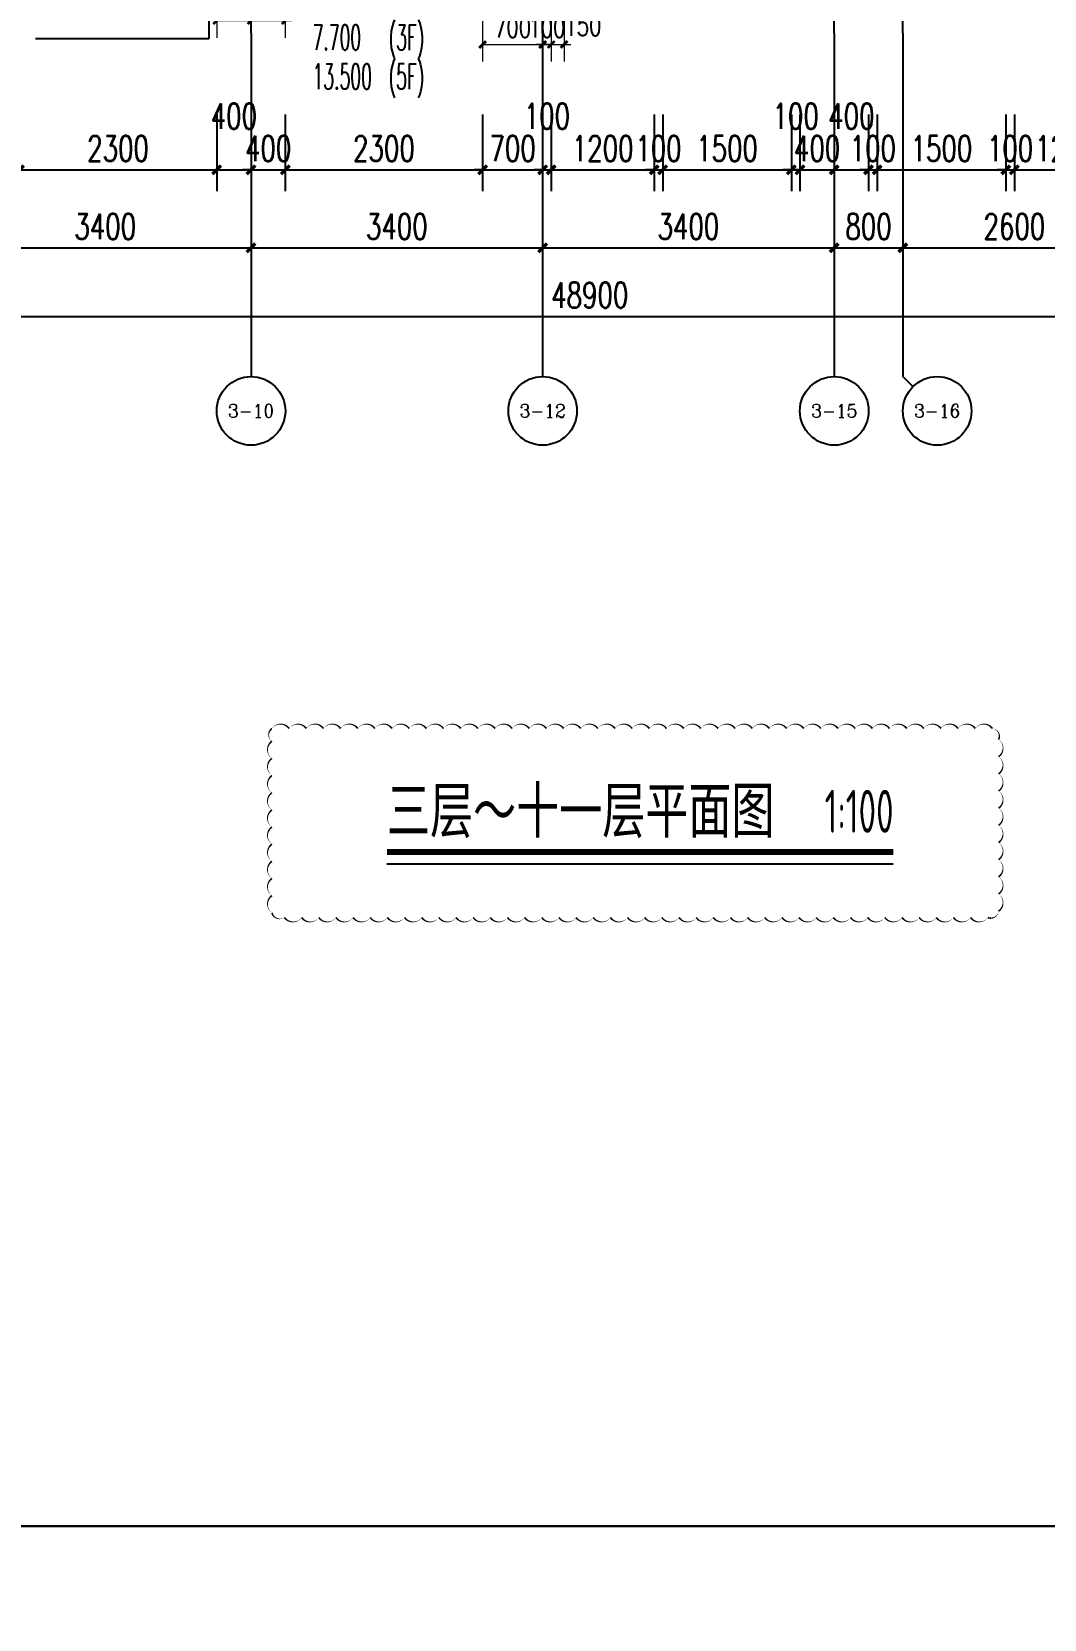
# Model space of a CAD drawing. Extents: x -129588 to 17450, y 1144 to 109436.
# Drawn here: x -26271 to -14465, y 54207 to 72708 of the extents above; entities that cross this region are included whole.
import ezdxf
from ezdxf.enums import TextEntityAlignment as Align

# ---------------------------------------------------------------- set-up
doc = ezdxf.new("R2010")
doc.units = 0
doc.header["$LTSCALE"] = 1000
doc.header["$MEASUREMENT"] = 0
for name, color, linetype in [('A-第三道尺寸线', 105, 'Continuous'), ('AXIS', 3, 'Continuous'), ('AXIS_TEXT', 7, 'Continuous'), ('DIM_LEAD', 3, 'Continuous'), ('DIM_SYMB', 3, 'Continuous'), ('DOTE', 16, 'Continuous'), ('PUB_TEXT', 7, 'Continuous')]:
    doc.layers.add(name, color=color, linetype=linetype)
doc.layers.add('A-第四道尺寸线(线脚尺寸)', color=105, linetype='Continuous', lineweight=5)
doc.layers.add('Q0408', color=131, linetype='Continuous', plot=False)
doc.styles.add('_TCH_AXIS', font='COMPLEX', dxfattribs={"bigfont": 'GBCBIG'})
doc.styles.add('_TCH_DIM', font='SIMPLEX.shx', dxfattribs={"width": 0.7, "bigfont": 'GBCBIG.shx'})
doc.styles.add('_TCH_DIM_T3', font='SIMPLEX.shx', dxfattribs={"width": 0.705882, "bigfont": 'GBCBIG.shx'})
doc.styles.add('COMPLEX', font='COMPLEX')
doc.styles.get("Standard").update_dxf_attribs({"font": 'gbenor.shx', "width": 0.7, "bigfont": 'gbcbig.shx'})
doc.styles.add('黑体', font='simhei.ttf', dxfattribs={"width": 0.7})
doc.dimstyles.new('_TCH_ARCH&&100', dxfattribs={"dimtxt": 297.5, "dimasz": 100, "dimexe": 250, "dimexo": 300, "dimgap": 100, "dimtad": 1, "dimdec": 0, "dimzin": 0, "dimdsep": 46, "dimtxsty": '_TCH_DIM_T3', "dimblk": 'ARCHTICK', "dimcen": 0.09, "dimclrt": 7, "dimazin": 2, "dimtfac": 1, "dimtdec": 0, "dimtix": 1, "dimtmove": 2, "dimatfit": 3, "dimfxl": 0, "dimtolj": 1, "dimtzin": 0, "dimarcsym": 0})
doc.dimstyles.new('_TCH_ARCH&&80', dxfattribs={"dimtxt": 238, "dimasz": 80, "dimexe": 200, "dimexo": 240, "dimgap": 80, "dimtad": 1, "dimdec": 0, "dimzin": 0, "dimdsep": 46, "dimtxsty": '_TCH_DIM_T3', "dimblk": 'ARCHTICK', "dimcen": 0.09, "dimclrt": 7, "dimazin": 2, "dimtfac": 1, "dimtdec": 0, "dimtix": 1, "dimtmove": 2, "dimatfit": 3, "dimfxl": 0, "dimtolj": 1, "dimtzin": 0, "dimarcsym": 0})

# ---------------------------------------------------------------- blocks, each defined once
blk = doc.blocks.new('zhouxianssceng0329')
at = {"layer": 'DOTE'}
for p, q in [((-23714, 132090), (-23714, 156469)), ((-20314, 132090), (-20314, 143398)), ((-16914, 132090), (-16914, 143398)), ((-16114, 132090), (-16114, 143398))]:
    blk.add_line(p, q, dxfattribs=at)
blk = doc.blocks.new('_ArchTick')
at = {"color": 0, "linetype": 'ByBlock', "const_width": 0.4}
blk.add_lwpolyline([(-0.5, -0.5), (0.5, 0.5)], dxfattribs=at)
blk = doc.blocks.new('*D1500')
at = {"layer": 'A-第四道尺寸线(线脚尺寸)', "color": 0, "lineweight": -2, "transparency": 16777216}
for p, q in [((-24114, 73158), (-24114, 72638)), ((-23714, 73158), (-23714, 72638)), ((-24114, 72838), (-24194, 72838)), ((-24114, 72838), (-23714, 72838)), ((-23714, 72838), (-23634, 72838))]:
    blk.add_line(p, q, dxfattribs=at)
at = {"layer": 'Defpoints', "color": 0, "transparency": 16777216}
for p in [(-24114, 73398), (-23714, 73398), (-23714, 72838)]:
    blk.add_point(p, dxfattribs=at)
at = {"layer": 'A-第四道尺寸线(线脚尺寸)', "color": 0, "lineweight": -2, "transparency": 16777216, "xscale": 80, "yscale": 80, "zscale": 80}
blk.add_blockref('_ArchTick', (-24114, 72838), dxfattribs=at)
at = {"layer": 'A-第四道尺寸线(线脚尺寸)', "color": 0, "lineweight": -2, "transparency": 16777216, "xscale": 80, "yscale": 80, "zscale": 80, "rotation": 180}
blk.add_blockref('_ArchTick', (-23714, 72838), dxfattribs=at)
at = {"layer": 'A-第四道尺寸线(线脚尺寸)', "color": 7, "transparency": 16777216, "insert": (-23914, 73037), "char_height": 238, "attachment_point": 5, "style": '_TCH_DIM_T3'}
blk.add_mtext('\\A1;400', dxfattribs=at)
blk = doc.blocks.new('*D1501')
at = {"layer": 'A-第四道尺寸线(线脚尺寸)', "color": 0, "lineweight": -2, "transparency": 16777216}
for p, q in [((-23714, 73158), (-23714, 72638)), ((-23314, 73158), (-23314, 72638)), ((-23714, 72838), (-23794, 72838)), ((-23714, 72838), (-23314, 72838)), ((-23314, 72838), (-23234, 72838))]:
    blk.add_line(p, q, dxfattribs=at)
at = {"layer": 'Defpoints', "color": 0, "transparency": 16777216}
for p in [(-23714, 73398), (-23314, 73398), (-23314, 72838)]:
    blk.add_point(p, dxfattribs=at)
at = {"layer": 'A-第四道尺寸线(线脚尺寸)', "color": 0, "lineweight": -2, "transparency": 16777216, "xscale": 80, "yscale": 80, "zscale": 80}
blk.add_blockref('_ArchTick', (-23714, 72838), dxfattribs=at)
at = {"layer": 'A-第四道尺寸线(线脚尺寸)', "color": 0, "lineweight": -2, "transparency": 16777216, "xscale": 80, "yscale": 80, "zscale": 80, "rotation": 180}
blk.add_blockref('_ArchTick', (-23314, 72838), dxfattribs=at)
at = {"layer": 'A-第四道尺寸线(线脚尺寸)', "color": 7, "transparency": 16777216, "insert": (-23514, 73037), "char_height": 238, "attachment_point": 5, "style": '_TCH_DIM_T3'}
blk.add_mtext('\\A1;400', dxfattribs=at)
blk = doc.blocks.new('*D1502')
at = {"layer": 'A-第四道尺寸线(线脚尺寸)', "color": 0, "lineweight": -2, "transparency": 16777216}
for p, q in [((-21014, 72922), (-21014, 72360)), ((-20314, 72922), (-20314, 72360)), ((-21014, 72560), (-20314, 72560))]:
    blk.add_line(p, q, dxfattribs=at)
at = {"layer": 'Defpoints', "color": 0, "transparency": 16777216}
for p in [(-21014, 73162), (-20314, 73162), (-20314, 72560)]:
    blk.add_point(p, dxfattribs=at)
at = {"layer": 'A-第四道尺寸线(线脚尺寸)', "color": 0, "lineweight": -2, "transparency": 16777216, "xscale": 80, "yscale": 80, "zscale": 80, "rotation": 180}
blk.add_blockref('_ArchTick', (-21014, 72560), dxfattribs=at)
at = {"layer": 'A-第四道尺寸线(线脚尺寸)', "color": 0, "lineweight": -2, "transparency": 16777216, "xscale": 80, "yscale": 80, "zscale": 80}
blk.add_blockref('_ArchTick', (-20314, 72560), dxfattribs=at)
at = {"layer": 'A-第四道尺寸线(线脚尺寸)', "color": 7, "transparency": 16777216, "insert": (-20664, 72759), "char_height": 238, "attachment_point": 5, "style": '_TCH_DIM_T3'}
blk.add_mtext('\\A1;700', dxfattribs=at)
blk = doc.blocks.new('*D1503')
at = {"layer": 'A-第四道尺寸线(线脚尺寸)', "color": 0, "lineweight": -2, "transparency": 16777216}
for p, q in [((-20314, 72922), (-20314, 72360)), ((-20214, 72922), (-20214, 72360)), ((-20314, 72560), (-20394, 72560)), ((-20314, 72560), (-20214, 72560)), ((-20214, 72560), (-20134, 72560))]:
    blk.add_line(p, q, dxfattribs=at)
at = {"layer": 'Defpoints', "color": 0, "transparency": 16777216}
for p in [(-20314, 73162), (-20214, 73162), (-20214, 72560)]:
    blk.add_point(p, dxfattribs=at)
at = {"layer": 'A-第四道尺寸线(线脚尺寸)', "color": 0, "lineweight": -2, "transparency": 16777216, "xscale": 80, "yscale": 80, "zscale": 80}
blk.add_blockref('_ArchTick', (-20314, 72560), dxfattribs=at)
at = {"layer": 'A-第四道尺寸线(线脚尺寸)', "color": 0, "lineweight": -2, "transparency": 16777216, "xscale": 80, "yscale": 80, "zscale": 80, "rotation": 180}
blk.add_blockref('_ArchTick', (-20214, 72560), dxfattribs=at)
at = {"layer": 'A-第四道尺寸线(线脚尺寸)', "color": 7, "transparency": 16777216, "insert": (-20264, 72759), "char_height": 238, "attachment_point": 5, "style": '_TCH_DIM_T3'}
blk.add_mtext('\\A1;100', dxfattribs=at)
blk = doc.blocks.new('*D1504')
at = {"layer": 'A-第四道尺寸线(线脚尺寸)', "color": 0, "lineweight": -2, "transparency": 16777216}
for p, q in [((-20214, 72922), (-20214, 72360)), ((-20064, 72922), (-20064, 72360)), ((-20214, 72560), (-20294, 72560)), ((-20214, 72560), (-20064, 72560)), ((-20064, 72560), (-19984, 72560))]:
    blk.add_line(p, q, dxfattribs=at)
at = {"layer": 'Defpoints', "color": 0, "transparency": 16777216}
for p in [(-20214, 73162), (-20064, 73162), (-20064, 72560)]:
    blk.add_point(p, dxfattribs=at)
at = {"layer": 'A-第四道尺寸线(线脚尺寸)', "color": 0, "lineweight": -2, "transparency": 16777216, "xscale": 80, "yscale": 80, "zscale": 80}
blk.add_blockref('_ArchTick', (-20214, 72560), dxfattribs=at)
at = {"layer": 'A-第四道尺寸线(线脚尺寸)', "color": 0, "lineweight": -2, "transparency": 16777216, "xscale": 80, "yscale": 80, "zscale": 80, "rotation": 180}
blk.add_blockref('_ArchTick', (-20064, 72560), dxfattribs=at)
at = {"layer": 'A-第四道尺寸线(线脚尺寸)', "color": 7, "transparency": 16777216, "insert": (-19844, 72780), "char_height": 238, "attachment_point": 5, "style": '_TCH_DIM_T3'}
blk.add_mtext('\\A1;150', dxfattribs=at)
blk = doc.blocks.new('*D725')
at = {"layer": 'A-第三道尺寸线', "color": 0, "lineweight": -2, "transparency": 16777216}
for p, q in [((-14814, 71743), (-14814, 70849)), ((-13614, 71743), (-13614, 70849)), ((-14814, 71099), (-13614, 71099))]:
    blk.add_line(p, q, dxfattribs=at)
at = {"layer": 'Defpoints', "color": 0, "transparency": 16777216}
for p in [(-14814, 72043), (-13614, 72043), (-13614, 71099)]:
    blk.add_point(p, dxfattribs=at)
at = {"layer": 'A-第三道尺寸线', "color": 0, "lineweight": -2, "transparency": 16777216, "xscale": 100, "yscale": 100, "zscale": 100, "rotation": 180}
blk.add_blockref('_ArchTick', (-14814, 71099), dxfattribs=at)
at = {"layer": 'A-第三道尺寸线', "color": 0, "lineweight": -2, "transparency": 16777216, "xscale": 100, "yscale": 100, "zscale": 100}
blk.add_blockref('_ArchTick', (-13614, 71099), dxfattribs=at)
at = {"layer": 'A-第三道尺寸线', "color": 7, "transparency": 16777216, "insert": (-14214, 71348), "char_height": 297.5, "attachment_point": 5, "style": '_TCH_DIM_T3'}
blk.add_mtext('\\A1;1200', dxfattribs=at)
blk = doc.blocks.new('*D726')
at = {"layer": 'A-第三道尺寸线', "color": 0, "lineweight": -2, "transparency": 16777216}
for p, q in [((-14914, 71743), (-14914, 70849)), ((-14814, 71743), (-14814, 70849)), ((-14914, 71099), (-15014, 71099)), ((-14914, 71099), (-14814, 71099)), ((-14814, 71099), (-14714, 71099))]:
    blk.add_line(p, q, dxfattribs=at)
at = {"layer": 'Defpoints', "color": 0, "transparency": 16777216}
for p in [(-14914, 72043), (-14814, 72043), (-14814, 71099)]:
    blk.add_point(p, dxfattribs=at)
at = {"layer": 'A-第三道尺寸线', "color": 0, "lineweight": -2, "transparency": 16777216, "xscale": 100, "yscale": 100, "zscale": 100}
blk.add_blockref('_ArchTick', (-14914, 71099), dxfattribs=at)
at = {"layer": 'A-第三道尺寸线', "color": 0, "lineweight": -2, "transparency": 16777216, "xscale": 100, "yscale": 100, "zscale": 100, "rotation": 180}
blk.add_blockref('_ArchTick', (-14814, 71099), dxfattribs=at)
at = {"layer": 'A-第三道尺寸线', "color": 7, "transparency": 16777216, "insert": (-14864, 71348), "char_height": 297.5, "attachment_point": 5, "style": '_TCH_DIM_T3'}
blk.add_mtext('\\A1;100', dxfattribs=at)
blk = doc.blocks.new('*D727')
at = {"layer": 'A-第三道尺寸线', "color": 0, "lineweight": -2, "transparency": 16777216}
for p, q in [((-16414, 71743), (-16414, 70849)), ((-14914, 71743), (-14914, 70849)), ((-16414, 71099), (-14914, 71099))]:
    blk.add_line(p, q, dxfattribs=at)
at = {"layer": 'Defpoints', "color": 0, "transparency": 16777216}
for p in [(-16414, 72043), (-14914, 72043), (-14914, 71099)]:
    blk.add_point(p, dxfattribs=at)
at = {"layer": 'A-第三道尺寸线', "color": 0, "lineweight": -2, "transparency": 16777216, "xscale": 100, "yscale": 100, "zscale": 100, "rotation": 180}
blk.add_blockref('_ArchTick', (-16414, 71099), dxfattribs=at)
at = {"layer": 'A-第三道尺寸线', "color": 0, "lineweight": -2, "transparency": 16777216, "xscale": 100, "yscale": 100, "zscale": 100}
blk.add_blockref('_ArchTick', (-14914, 71099), dxfattribs=at)
at = {"layer": 'A-第三道尺寸线', "color": 7, "transparency": 16777216, "insert": (-15664, 71348), "char_height": 297.5, "attachment_point": 5, "style": '_TCH_DIM_T3'}
blk.add_mtext('\\A1;1500', dxfattribs=at)
blk = doc.blocks.new('*D728')
at = {"layer": 'A-第三道尺寸线', "color": 0, "lineweight": -2, "transparency": 16777216}
for p, q in [((-16514, 71743), (-16514, 70849)), ((-16414, 71743), (-16414, 70849)), ((-16514, 71099), (-16614, 71099)), ((-16514, 71099), (-16414, 71099)), ((-16414, 71099), (-16314, 71099))]:
    blk.add_line(p, q, dxfattribs=at)
at = {"layer": 'Defpoints', "color": 0, "transparency": 16777216}
for p in [(-16514, 72043), (-16414, 72043), (-16414, 71099)]:
    blk.add_point(p, dxfattribs=at)
at = {"layer": 'A-第三道尺寸线', "color": 0, "lineweight": -2, "transparency": 16777216, "xscale": 100, "yscale": 100, "zscale": 100}
blk.add_blockref('_ArchTick', (-16514, 71099), dxfattribs=at)
at = {"layer": 'A-第三道尺寸线', "color": 0, "lineweight": -2, "transparency": 16777216, "xscale": 100, "yscale": 100, "zscale": 100, "rotation": 180}
blk.add_blockref('_ArchTick', (-16414, 71099), dxfattribs=at)
at = {"layer": 'A-第三道尺寸线', "color": 7, "transparency": 16777216, "insert": (-16464, 71348), "char_height": 297.5, "attachment_point": 5, "style": '_TCH_DIM_T3'}
blk.add_mtext('\\A1;100', dxfattribs=at)
blk = doc.blocks.new('*D729')
at = {"layer": 'A-第三道尺寸线', "color": 0, "lineweight": -2, "transparency": 16777216}
for p, q in [((-16914, 71743), (-16914, 70849)), ((-16514, 71743), (-16514, 70849)), ((-16914, 71099), (-16514, 71099))]:
    blk.add_line(p, q, dxfattribs=at)
at = {"layer": 'Defpoints', "color": 0, "transparency": 16777216}
for p in [(-16914, 72043), (-16514, 72043), (-16514, 71099)]:
    blk.add_point(p, dxfattribs=at)
at = {"layer": 'A-第三道尺寸线', "color": 0, "lineweight": -2, "transparency": 16777216, "xscale": 100, "yscale": 100, "zscale": 100, "rotation": 180}
blk.add_blockref('_ArchTick', (-16914, 71099), dxfattribs=at)
at = {"layer": 'A-第三道尺寸线', "color": 0, "lineweight": -2, "transparency": 16777216, "xscale": 100, "yscale": 100, "zscale": 100}
blk.add_blockref('_ArchTick', (-16514, 71099), dxfattribs=at)
at = {"layer": 'A-第三道尺寸线', "color": 7, "transparency": 16777216, "insert": (-16714, 71724), "char_height": 297.5, "attachment_point": 5, "style": '_TCH_DIM_T3'}
blk.add_mtext('\\A1;400', dxfattribs=at)
blk = doc.blocks.new('*D730')
at = {"layer": 'A-第三道尺寸线', "color": 0, "lineweight": -2, "transparency": 16777216}
for p, q in [((-17314, 71743), (-17314, 70849)), ((-16914, 71743), (-16914, 70849)), ((-17314, 71099), (-17414, 71099)), ((-17314, 71099), (-16914, 71099)), ((-16914, 71099), (-16814, 71099))]:
    blk.add_line(p, q, dxfattribs=at)
at = {"layer": 'Defpoints', "color": 0, "transparency": 16777216}
for p in [(-17314, 72043), (-16914, 72043), (-16914, 71099)]:
    blk.add_point(p, dxfattribs=at)
at = {"layer": 'A-第三道尺寸线', "color": 0, "lineweight": -2, "transparency": 16777216, "xscale": 100, "yscale": 100, "zscale": 100}
blk.add_blockref('_ArchTick', (-17314, 71099), dxfattribs=at)
at = {"layer": 'A-第三道尺寸线', "color": 0, "lineweight": -2, "transparency": 16777216, "xscale": 100, "yscale": 100, "zscale": 100, "rotation": 180}
blk.add_blockref('_ArchTick', (-16914, 71099), dxfattribs=at)
at = {"layer": 'A-第三道尺寸线', "color": 7, "transparency": 16777216, "insert": (-17114, 71348), "char_height": 297.5, "attachment_point": 5, "style": '_TCH_DIM_T3'}
blk.add_mtext('\\A1;400', dxfattribs=at)
blk = doc.blocks.new('*D731')
at = {"layer": 'A-第三道尺寸线', "color": 0, "lineweight": -2, "transparency": 16777216}
for p, q in [((-17414, 71743), (-17414, 70849)), ((-17314, 71743), (-17314, 70849)), ((-17414, 71099), (-17514, 71099)), ((-17414, 71099), (-17314, 71099)), ((-17314, 71099), (-17214, 71099))]:
    blk.add_line(p, q, dxfattribs=at)
at = {"layer": 'Defpoints', "color": 0, "transparency": 16777216}
for p in [(-17414, 72043), (-17314, 72043), (-17314, 71099)]:
    blk.add_point(p, dxfattribs=at)
at = {"layer": 'A-第三道尺寸线', "color": 0, "lineweight": -2, "transparency": 16777216, "xscale": 100, "yscale": 100, "zscale": 100}
blk.add_blockref('_ArchTick', (-17414, 71099), dxfattribs=at)
at = {"layer": 'A-第三道尺寸线', "color": 0, "lineweight": -2, "transparency": 16777216, "xscale": 100, "yscale": 100, "zscale": 100, "rotation": 180}
blk.add_blockref('_ArchTick', (-17314, 71099), dxfattribs=at)
at = {"layer": 'A-第三道尺寸线', "color": 7, "transparency": 16777216, "insert": (-17364, 71724), "char_height": 297.5, "attachment_point": 5, "style": '_TCH_DIM_T3'}
blk.add_mtext('\\A1;100', dxfattribs=at)
blk = doc.blocks.new('*D732')
at = {"layer": 'A-第三道尺寸线', "color": 0, "lineweight": -2, "transparency": 16777216}
for p, q in [((-18914, 71743), (-18914, 70849)), ((-17414, 71743), (-17414, 70849)), ((-18914, 71099), (-17414, 71099))]:
    blk.add_line(p, q, dxfattribs=at)
at = {"layer": 'Defpoints', "color": 0, "transparency": 16777216}
for p in [(-18914, 72043), (-17414, 72043), (-17414, 71099)]:
    blk.add_point(p, dxfattribs=at)
at = {"layer": 'A-第三道尺寸线', "color": 0, "lineweight": -2, "transparency": 16777216, "xscale": 100, "yscale": 100, "zscale": 100, "rotation": 180}
blk.add_blockref('_ArchTick', (-18914, 71099), dxfattribs=at)
at = {"layer": 'A-第三道尺寸线', "color": 0, "lineweight": -2, "transparency": 16777216, "xscale": 100, "yscale": 100, "zscale": 100}
blk.add_blockref('_ArchTick', (-17414, 71099), dxfattribs=at)
at = {"layer": 'A-第三道尺寸线', "color": 7, "transparency": 16777216, "insert": (-18164, 71348), "char_height": 297.5, "attachment_point": 5, "style": '_TCH_DIM_T3'}
blk.add_mtext('\\A1;1500', dxfattribs=at)
blk = doc.blocks.new('*D733')
at = {"layer": 'A-第三道尺寸线', "color": 0, "lineweight": -2, "transparency": 16777216}
for p, q in [((-19014, 71743), (-19014, 70849)), ((-18914, 71743), (-18914, 70849)), ((-19014, 71099), (-19114, 71099)), ((-19014, 71099), (-18914, 71099)), ((-18914, 71099), (-18814, 71099))]:
    blk.add_line(p, q, dxfattribs=at)
at = {"layer": 'Defpoints', "color": 0, "transparency": 16777216}
for p in [(-19014, 72043), (-18914, 72043), (-18914, 71099)]:
    blk.add_point(p, dxfattribs=at)
at = {"layer": 'A-第三道尺寸线', "color": 0, "lineweight": -2, "transparency": 16777216, "xscale": 100, "yscale": 100, "zscale": 100}
blk.add_blockref('_ArchTick', (-19014, 71099), dxfattribs=at)
at = {"layer": 'A-第三道尺寸线', "color": 0, "lineweight": -2, "transparency": 16777216, "xscale": 100, "yscale": 100, "zscale": 100, "rotation": 180}
blk.add_blockref('_ArchTick', (-18914, 71099), dxfattribs=at)
at = {"layer": 'A-第三道尺寸线', "color": 7, "transparency": 16777216, "insert": (-18964, 71348), "char_height": 297.5, "attachment_point": 5, "style": '_TCH_DIM_T3'}
blk.add_mtext('\\A1;100', dxfattribs=at)
blk = doc.blocks.new('*D734')
at = {"layer": 'A-第三道尺寸线', "color": 0, "lineweight": -2, "transparency": 16777216}
for p, q in [((-20214, 71743), (-20214, 70849)), ((-19014, 71743), (-19014, 70849)), ((-20214, 71099), (-19014, 71099))]:
    blk.add_line(p, q, dxfattribs=at)
at = {"layer": 'Defpoints', "color": 0, "transparency": 16777216}
for p in [(-20214, 72043), (-19014, 72043), (-19014, 71099)]:
    blk.add_point(p, dxfattribs=at)
at = {"layer": 'A-第三道尺寸线', "color": 0, "lineweight": -2, "transparency": 16777216, "xscale": 100, "yscale": 100, "zscale": 100, "rotation": 180}
blk.add_blockref('_ArchTick', (-20214, 71099), dxfattribs=at)
at = {"layer": 'A-第三道尺寸线', "color": 0, "lineweight": -2, "transparency": 16777216, "xscale": 100, "yscale": 100, "zscale": 100}
blk.add_blockref('_ArchTick', (-19014, 71099), dxfattribs=at)
at = {"layer": 'A-第三道尺寸线', "color": 7, "transparency": 16777216, "insert": (-19614, 71348), "char_height": 297.5, "attachment_point": 5, "style": '_TCH_DIM_T3'}
blk.add_mtext('\\A1;1200', dxfattribs=at)
blk = doc.blocks.new('*D735')
at = {"layer": 'A-第三道尺寸线', "color": 0, "lineweight": -2, "transparency": 16777216}
for p, q in [((-20314, 71743), (-20314, 70849)), ((-20214, 71743), (-20214, 70849)), ((-20314, 71099), (-20414, 71099)), ((-20314, 71099), (-20214, 71099)), ((-20214, 71099), (-20114, 71099))]:
    blk.add_line(p, q, dxfattribs=at)
at = {"layer": 'Defpoints', "color": 0, "transparency": 16777216}
for p in [(-20314, 72043), (-20214, 72043), (-20214, 71099)]:
    blk.add_point(p, dxfattribs=at)
at = {"layer": 'A-第三道尺寸线', "color": 0, "lineweight": -2, "transparency": 16777216, "xscale": 100, "yscale": 100, "zscale": 100}
blk.add_blockref('_ArchTick', (-20314, 71099), dxfattribs=at)
at = {"layer": 'A-第三道尺寸线', "color": 0, "lineweight": -2, "transparency": 16777216, "xscale": 100, "yscale": 100, "zscale": 100, "rotation": 180}
blk.add_blockref('_ArchTick', (-20214, 71099), dxfattribs=at)
at = {"layer": 'A-第三道尺寸线', "color": 7, "transparency": 16777216, "insert": (-20264, 71724), "char_height": 297.5, "attachment_point": 5, "style": '_TCH_DIM_T3'}
blk.add_mtext('\\A1;100', dxfattribs=at)
blk = doc.blocks.new('*D736')
at = {"layer": 'A-第三道尺寸线', "color": 0, "lineweight": -2, "transparency": 16777216}
for p, q in [((-21014, 71743), (-21014, 70849)), ((-20314, 71743), (-20314, 70849)), ((-21014, 71099), (-21114, 71099)), ((-21014, 71099), (-20314, 71099)), ((-20314, 71099), (-20214, 71099))]:
    blk.add_line(p, q, dxfattribs=at)
at = {"layer": 'Defpoints', "color": 0, "transparency": 16777216}
for p in [(-21014, 72043), (-20314, 72043), (-20314, 71099)]:
    blk.add_point(p, dxfattribs=at)
at = {"layer": 'A-第三道尺寸线', "color": 0, "lineweight": -2, "transparency": 16777216, "xscale": 100, "yscale": 100, "zscale": 100}
blk.add_blockref('_ArchTick', (-21014, 71099), dxfattribs=at)
at = {"layer": 'A-第三道尺寸线', "color": 0, "lineweight": -2, "transparency": 16777216, "xscale": 100, "yscale": 100, "zscale": 100, "rotation": 180}
blk.add_blockref('_ArchTick', (-20314, 71099), dxfattribs=at)
at = {"layer": 'A-第三道尺寸线', "color": 7, "transparency": 16777216, "insert": (-20664, 71348), "char_height": 297.5, "attachment_point": 5, "style": '_TCH_DIM_T3'}
blk.add_mtext('\\A1;700', dxfattribs=at)
blk = doc.blocks.new('*D737')
at = {"layer": 'A-第三道尺寸线', "color": 0, "lineweight": -2, "transparency": 16777216}
for p, q in [((-23314, 71743), (-23314, 70849)), ((-21014, 71743), (-21014, 70849)), ((-23314, 71099), (-21014, 71099))]:
    blk.add_line(p, q, dxfattribs=at)
at = {"layer": 'Defpoints', "color": 0, "transparency": 16777216}
for p in [(-23314, 72043), (-21014, 72043), (-21014, 71099)]:
    blk.add_point(p, dxfattribs=at)
at = {"layer": 'A-第三道尺寸线', "color": 0, "lineweight": -2, "transparency": 16777216, "xscale": 100, "yscale": 100, "zscale": 100, "rotation": 180}
blk.add_blockref('_ArchTick', (-23314, 71099), dxfattribs=at)
at = {"layer": 'A-第三道尺寸线', "color": 0, "lineweight": -2, "transparency": 16777216, "xscale": 100, "yscale": 100, "zscale": 100}
blk.add_blockref('_ArchTick', (-21014, 71099), dxfattribs=at)
at = {"layer": 'A-第三道尺寸线', "color": 7, "transparency": 16777216, "insert": (-22164, 71348), "char_height": 297.5, "attachment_point": 5, "style": '_TCH_DIM_T3'}
blk.add_mtext('\\A1;2300', dxfattribs=at)
blk = doc.blocks.new('*D738')
at = {"layer": 'A-第三道尺寸线', "color": 0, "lineweight": -2, "transparency": 16777216}
for p, q in [((-23714, 71743), (-23714, 70849)), ((-23314, 71743), (-23314, 70849)), ((-23714, 71099), (-23814, 71099)), ((-23714, 71099), (-23314, 71099)), ((-23314, 71099), (-23214, 71099))]:
    blk.add_line(p, q, dxfattribs=at)
at = {"layer": 'Defpoints', "color": 0, "transparency": 16777216}
for p in [(-23714, 72043), (-23314, 72043), (-23314, 71099)]:
    blk.add_point(p, dxfattribs=at)
at = {"layer": 'A-第三道尺寸线', "color": 0, "lineweight": -2, "transparency": 16777216, "xscale": 100, "yscale": 100, "zscale": 100}
blk.add_blockref('_ArchTick', (-23714, 71099), dxfattribs=at)
at = {"layer": 'A-第三道尺寸线', "color": 0, "lineweight": -2, "transparency": 16777216, "xscale": 100, "yscale": 100, "zscale": 100, "rotation": 180}
blk.add_blockref('_ArchTick', (-23314, 71099), dxfattribs=at)
at = {"layer": 'A-第三道尺寸线', "color": 7, "transparency": 16777216, "insert": (-23514, 71348), "char_height": 297.5, "attachment_point": 5, "style": '_TCH_DIM_T3'}
blk.add_mtext('\\A1;400', dxfattribs=at)
blk = doc.blocks.new('*D739')
at = {"layer": 'A-第三道尺寸线', "color": 0, "lineweight": -2, "transparency": 16777216}
for p, q in [((-24114, 71743), (-24114, 70849)), ((-23714, 71743), (-23714, 70849)), ((-24114, 71099), (-23714, 71099))]:
    blk.add_line(p, q, dxfattribs=at)
at = {"layer": 'Defpoints', "color": 0, "transparency": 16777216}
for p in [(-24114, 72043), (-23714, 72043), (-23714, 71099)]:
    blk.add_point(p, dxfattribs=at)
at = {"layer": 'A-第三道尺寸线', "color": 0, "lineweight": -2, "transparency": 16777216, "xscale": 100, "yscale": 100, "zscale": 100, "rotation": 180}
blk.add_blockref('_ArchTick', (-24114, 71099), dxfattribs=at)
at = {"layer": 'A-第三道尺寸线', "color": 0, "lineweight": -2, "transparency": 16777216, "xscale": 100, "yscale": 100, "zscale": 100}
blk.add_blockref('_ArchTick', (-23714, 71099), dxfattribs=at)
at = {"layer": 'A-第三道尺寸线', "color": 7, "transparency": 16777216, "insert": (-23914, 71724), "char_height": 297.5, "attachment_point": 5, "style": '_TCH_DIM_T3'}
blk.add_mtext('\\A1;400', dxfattribs=at)
blk = doc.blocks.new('*D740')
at = {"layer": 'A-第三道尺寸线', "color": 0, "lineweight": -2, "transparency": 16777216}
for p, q in [((-26414, 71743), (-26414, 70849)), ((-24114, 71743), (-24114, 70849)), ((-26414, 71099), (-24114, 71099))]:
    blk.add_line(p, q, dxfattribs=at)
at = {"layer": 'Defpoints', "color": 0, "transparency": 16777216}
for p in [(-26414, 72043), (-24114, 72043), (-24114, 71099)]:
    blk.add_point(p, dxfattribs=at)
at = {"layer": 'A-第三道尺寸线', "color": 0, "lineweight": -2, "transparency": 16777216, "xscale": 100, "yscale": 100, "zscale": 100, "rotation": 180}
blk.add_blockref('_ArchTick', (-26414, 71099), dxfattribs=at)
at = {"layer": 'A-第三道尺寸线', "color": 0, "lineweight": -2, "transparency": 16777216, "xscale": 100, "yscale": 100, "zscale": 100}
blk.add_blockref('_ArchTick', (-24114, 71099), dxfattribs=at)
at = {"layer": 'A-第三道尺寸线', "color": 7, "transparency": 16777216, "insert": (-25264, 71348), "char_height": 297.5, "attachment_point": 5, "style": '_TCH_DIM_T3'}
blk.add_mtext('\\A1;2300', dxfattribs=at)
blk = doc.blocks.new('*D900')
at = {"layer": 'AXIS', "color": 0, "lineweight": -2, "transparency": 16777216}
for p, q in [((-27114, 72390), (-27114, 69940)), ((-23714, 72390), (-23714, 69940)), ((-27114, 70190), (-23714, 70190))]:
    blk.add_line(p, q, dxfattribs=at)
at = {"layer": 'Defpoints', "color": 0, "transparency": 16777216}
for p in [(-27114, 72690), (-23714, 72690), (-23714, 70190)]:
    blk.add_point(p, dxfattribs=at)
at = {"layer": 'AXIS', "color": 0, "lineweight": -2, "transparency": 16777216, "xscale": 100, "yscale": 100, "zscale": 100, "rotation": 180}
blk.add_blockref('_ArchTick', (-27114, 70190), dxfattribs=at)
at = {"layer": 'AXIS', "color": 0, "lineweight": -2, "transparency": 16777216, "xscale": 100, "yscale": 100, "zscale": 100}
blk.add_blockref('_ArchTick', (-23714, 70190), dxfattribs=at)
at = {"layer": 'AXIS', "color": 7, "transparency": 16777216, "insert": (-25414, 70439), "char_height": 297.5, "attachment_point": 5, "style": '_TCH_DIM_T3'}
blk.add_mtext('\\A1;3400', dxfattribs=at)
blk = doc.blocks.new('*D901')
at = {"layer": 'AXIS', "color": 0, "lineweight": -2, "transparency": 16777216}
for p, q in [((-23714, 72390), (-23714, 69940)), ((-20314, 72390), (-20314, 69940)), ((-23714, 70190), (-20314, 70190))]:
    blk.add_line(p, q, dxfattribs=at)
at = {"layer": 'Defpoints', "color": 0, "transparency": 16777216}
for p in [(-23714, 72690), (-20314, 72690), (-20314, 70190)]:
    blk.add_point(p, dxfattribs=at)
at = {"layer": 'AXIS', "color": 0, "lineweight": -2, "transparency": 16777216, "xscale": 100, "yscale": 100, "zscale": 100, "rotation": 180}
blk.add_blockref('_ArchTick', (-23714, 70190), dxfattribs=at)
at = {"layer": 'AXIS', "color": 0, "lineweight": -2, "transparency": 16777216, "xscale": 100, "yscale": 100, "zscale": 100}
blk.add_blockref('_ArchTick', (-20314, 70190), dxfattribs=at)
at = {"layer": 'AXIS', "color": 7, "transparency": 16777216, "insert": (-22014, 70439), "char_height": 297.5, "attachment_point": 5, "style": '_TCH_DIM_T3'}
blk.add_mtext('\\A1;3400', dxfattribs=at)
blk = doc.blocks.new('*D902')
at = {"layer": 'AXIS', "color": 0, "lineweight": -2, "transparency": 16777216}
for p, q in [((-20314, 72390), (-20314, 69940)), ((-16914, 72390), (-16914, 69940)), ((-20314, 70190), (-16914, 70190))]:
    blk.add_line(p, q, dxfattribs=at)
at = {"layer": 'Defpoints', "color": 0, "transparency": 16777216}
for p in [(-20314, 72690), (-16914, 72690), (-16914, 70190)]:
    blk.add_point(p, dxfattribs=at)
at = {"layer": 'AXIS', "color": 0, "lineweight": -2, "transparency": 16777216, "xscale": 100, "yscale": 100, "zscale": 100, "rotation": 180}
blk.add_blockref('_ArchTick', (-20314, 70190), dxfattribs=at)
at = {"layer": 'AXIS', "color": 0, "lineweight": -2, "transparency": 16777216, "xscale": 100, "yscale": 100, "zscale": 100}
blk.add_blockref('_ArchTick', (-16914, 70190), dxfattribs=at)
at = {"layer": 'AXIS', "color": 7, "transparency": 16777216, "insert": (-18614, 70439), "char_height": 297.5, "attachment_point": 5, "style": '_TCH_DIM_T3'}
blk.add_mtext('\\A1;3400', dxfattribs=at)
blk = doc.blocks.new('*D903')
at = {"layer": 'AXIS', "color": 0, "lineweight": -2, "transparency": 16777216}
for p, q in [((-16914, 72390), (-16914, 69940)), ((-16114, 72390), (-16114, 69940)), ((-16914, 70190), (-16114, 70190))]:
    blk.add_line(p, q, dxfattribs=at)
at = {"layer": 'Defpoints', "color": 0, "transparency": 16777216}
for p in [(-16914, 72690), (-16114, 72690), (-16114, 70190)]:
    blk.add_point(p, dxfattribs=at)
at = {"layer": 'AXIS', "color": 0, "lineweight": -2, "transparency": 16777216, "xscale": 100, "yscale": 100, "zscale": 100, "rotation": 180}
blk.add_blockref('_ArchTick', (-16914, 70190), dxfattribs=at)
at = {"layer": 'AXIS', "color": 0, "lineweight": -2, "transparency": 16777216, "xscale": 100, "yscale": 100, "zscale": 100}
blk.add_blockref('_ArchTick', (-16114, 70190), dxfattribs=at)
at = {"layer": 'AXIS', "color": 7, "transparency": 16777216, "insert": (-16514, 70439), "char_height": 297.5, "attachment_point": 5, "style": '_TCH_DIM_T3'}
blk.add_mtext('\\A1;800', dxfattribs=at)
blk = doc.blocks.new('*D904')
at = {"layer": 'AXIS', "color": 0, "lineweight": -2, "transparency": 16777216}
for p, q in [((-16114, 72390), (-16114, 69940)), ((-13514, 72390), (-13514, 69940)), ((-16114, 70190), (-13514, 70190))]:
    blk.add_line(p, q, dxfattribs=at)
at = {"layer": 'Defpoints', "color": 0, "transparency": 16777216}
for p in [(-16114, 72690), (-13514, 72690), (-13514, 70190)]:
    blk.add_point(p, dxfattribs=at)
at = {"layer": 'AXIS', "color": 0, "lineweight": -2, "transparency": 16777216, "xscale": 100, "yscale": 100, "zscale": 100, "rotation": 180}
blk.add_blockref('_ArchTick', (-16114, 70190), dxfattribs=at)
at = {"layer": 'AXIS', "color": 0, "lineweight": -2, "transparency": 16777216, "xscale": 100, "yscale": 100, "zscale": 100}
blk.add_blockref('_ArchTick', (-13514, 70190), dxfattribs=at)
at = {"layer": 'AXIS', "color": 7, "transparency": 16777216, "insert": (-14814, 70439), "char_height": 297.5, "attachment_point": 5, "style": '_TCH_DIM_T3'}
blk.add_mtext('\\A1;2600', dxfattribs=at)
blk = doc.blocks.new('*D911')
at = {"layer": 'AXIS', "color": 0, "lineweight": -2, "transparency": 16777216}
for p, q in [((-44214, 70549), (-44214, 69140)), ((4686, 70549), (4686, 69140)), ((-44214, 69390), (4686, 69390))]:
    blk.add_line(p, q, dxfattribs=at)
at = {"layer": 'Defpoints', "color": 0, "transparency": 16777216}
for p in [(-44214, 70849), (4686, 70849), (4686, 69390)]:
    blk.add_point(p, dxfattribs=at)
at = {"layer": 'AXIS', "color": 0, "lineweight": -2, "transparency": 16777216, "xscale": 100, "yscale": 100, "zscale": 100, "rotation": 180}
blk.add_blockref('_ArchTick', (-44214, 69390), dxfattribs=at)
at = {"layer": 'AXIS', "color": 0, "lineweight": -2, "transparency": 16777216, "xscale": 100, "yscale": 100, "zscale": 100}
blk.add_blockref('_ArchTick', (4686, 69390), dxfattribs=at)
at = {"layer": 'AXIS', "color": 7, "transparency": 16777216, "insert": (-19764, 69639), "char_height": 297.5, "attachment_point": 5, "style": '_TCH_DIM_T3'}
blk.add_mtext('\\A1;48900', dxfattribs=at)
blk = doc.blocks.new('_AXISO')
blk.add_circle((0, 0), 0.5)
at = {"layer": 'AXIS_TEXT', "style": 'COMPLEX', "width": 1.041667}
blk.add_attdef('A', text='', height=0.56, dxfattribs=at).set_placement((-0.25, -0.28), (0.25, -0.28), align=Align.FIT)
blk = doc.blocks.new('34cengxianjiao0427')
at = {"layer": 'A-第四道尺寸线(线脚尺寸)'}
for p1, p2, distance, picture, middle in [((-24113.7, 73398.2), (-23713.7, 73398.2), -560, '*D1500', (-23913.7, 73037.2)), ((-23713.7, 73398.2), (-23313.7, 73398.2), -560, '*D1501', (-23513.7, 73037.2)), ((-21013.7, 73162.2), (-20313.7, 73162.2), -602.2, '*D1502', (-20663.7, 72759)), ((-20313.7, 73162.2), (-20213.7, 73162.2), -602.2, '*D1503', (-20263.7, 72759))]:
    dim = blk.add_aligned_dim(p1=p1, p2=p2, distance=distance, dimstyle='_TCH_ARCH&&80', dxfattribs=at)
    dim.commit()
    dim.dimension.update_dxf_attribs({"geometry": picture, "text_midpoint": middle})
dim = blk.add_linear_dim(base=(-20063.7, 72560), p1=(-20213.7, 73162.2), p2=(-20063.7, 73162.2), angle=0, dimstyle='_TCH_ARCH&&80', dxfattribs=at)
dim.commit()
dim.dimension.update_dxf_attribs({"geometry": '*D1504', "text_midpoint": (-19843.7, 72780), "dimtype": 161})

msp = doc.modelspace()

# ---------------------------------------------------------------- linework, layer by layer
for points in [[(-57443, 109435.5), (17450, 109435.5), (17450, 55290), (-57443, 55290)], [(-57443, 55290), (17450, 55290), (17450, 1144.5), (-57443, 1144.5)]]:
    msp.add_lwpolyline(points, close=True)
at = {"layer": 'AXIS'}
for p, q in [((-23713.7, 72689.9), (-23713.7, 68689.9)), ((-20313.7, 72689.9), (-20313.7, 68689.9)), ((-16913.7, 72689.9), (-16913.7, 68689.9)), ((-16113.7, 72689.9), (-16113.7, 68689.9)), ((-15996.6, 68572.7), (-16113.7, 68689.9))]:
    msp.add_line(p, q, dxfattribs=at)
at = {"layer": 'DIM_LEAD'}
for p, q in [((-24207.4, 73248.2), (-24207.4, 72625.4)), ((-24207.4, 72625.4), (-26227.9, 72625.4))]:
    msp.add_line(p, q, dxfattribs=at)
at = {"layer": 'DIM_SYMB', "const_width": 70}
msp.add_lwpolyline([(-22128.8, 63150.6), (-16225.7, 63150.6)], dxfattribs=at)
at = {"layer": 'DIM_SYMB'}
msp.add_lwpolyline([(-22128.8, 63010.6), (-16225.7, 63010.6)], dxfattribs=at)
at = {"layer": 'Q0408'}
msp.add_lwpolyline([(-23469.9, 64587.6, 0, 20, -0.5205671), (-23269.9, 64587.6, 0, 20, -0.5205671), (-23069.9, 64587.6, 0, 20, -0.5205671), (-22869.9, 64587.6, 0, 20, -0.5205671), (-22669.9, 64587.6, 0, 20, -0.5205671), (-22469.9, 64587.6, 0, 20, -0.5205671), (-22269.9, 64587.6, 0, 20, -0.5205671), (-22069.9, 64587.6, 0, 20, -0.5205671), (-21869.9, 64587.6, 0, 20, -0.5205671), (-21669.9, 64587.6, 0, 20, -0.5205671), (-21469.9, 64587.6, 0, 20, -0.5205671), (-21269.9, 64587.6, 0, 20, -0.5205671), (-21069.9, 64587.6, 0, 20, -0.5205671), (-20869.9, 64587.6, 0, 20, -0.5205671), (-20669.9, 64587.6, 0, 20, -0.5205671), (-20469.9, 64587.6, 0, 20, -0.5205671), (-20269.9, 64587.6, 0, 20, -0.5205671), (-20069.9, 64587.6, 0, 20, -0.5205671), (-19869.9, 64587.6, 0, 20, -0.5205671), (-19669.9, 64587.6, 0, 20, -0.5205671), (-19469.9, 64587.6, 0, 20, -0.5205671), (-19269.9, 64587.6, 0, 20, -0.5205671), (-19069.9, 64587.6, 0, 20, -0.5205671), (-18869.9, 64587.6, 0, 20, -0.5205671), (-18669.9, 64587.6, 0, 20, -0.5205671), (-18469.9, 64587.6, 0, 20, -0.5205671), (-18269.9, 64587.6, 0, 20, -0.5205671), (-18069.9, 64587.6, 0, 20, -0.5205671), (-17869.9, 64587.6, 0, 20, -0.5205671), (-17669.9, 64587.6, 0, 20, -0.5205671), (-17469.9, 64587.6, 0, 20, -0.5205671), (-17269.9, 64587.6, 0, 20, -0.5205671), (-17069.9, 64587.6, 0, 20, -0.5205671), (-16869.9, 64587.6, 0, 20, -0.5205671), (-16669.9, 64587.6, 0, 20, -0.5205671), (-16469.9, 64587.6, 0, 20, -0.5205671), (-16269.9, 64587.6, 0, 20, -0.5205671), (-16069.9, 64587.6, 0, 20, -0.5205671), (-15869.9, 64587.6, 0, 20, -0.5205671), (-15669.9, 64587.6, 0, 20, -0.5205671), (-15469.9, 64587.6, 0, 20, -0.5205671), (-15269.9, 64587.6, 0, 20, -0.5205671), (-15069.9, 64587.6, 0, 20, -0.5205671), (-14997.9, 64459.6, 0, 20, -0.5205671), (-14997.9, 64259.6, 0, 20, -0.5205671), (-14997.9, 64059.6, 0, 20, -0.5205671), (-14997.9, 63859.6, 0, 20, -0.5205671), (-14997.9, 63659.6, 0, 20, -0.5205671), (-14997.9, 63459.6, 0, 20, -0.5205671), (-14997.9, 63259.6, 0, 20, -0.5205671), (-14997.9, 63059.6, 0, 20, -0.5205671), (-14997.9, 62859.6, 0, 20, -0.5205671), (-14997.9, 62659.6, 0, 20, -0.5205671), (-14997.9, 62459.6, 0, 20, -0.5205671), (-15124.2, 62385.8, 0, 20, -0.5205671), (-15324.2, 62385.8, 0, 20, -0.5205671), (-15524.2, 62385.8, 0, 20, -0.5205671), (-15724.2, 62385.8, 0, 20, -0.5205671), (-15924.2, 62385.8, 0, 20, -0.5205671), (-16124.2, 62385.8, 0, 20, -0.5205671), (-16324.2, 62385.8, 0, 20, -0.5205671), (-16524.2, 62385.8, 0, 20, -0.5205671), (-16724.2, 62385.8, 0, 20, -0.5205671), (-16924.2, 62385.8, 0, 20, -0.5205671), (-17124.2, 62385.8, 0, 20, -0.5205671), (-17324.2, 62385.8, 0, 20, -0.5205671), (-17524.2, 62385.8, 0, 20, -0.5205671), (-17724.2, 62385.8, 0, 20, -0.5205671), (-17924.2, 62385.8, 0, 20, -0.5205671), (-18124.2, 62385.8, 0, 20, -0.5205671), (-18324.2, 62385.8, 0, 20, -0.5205671), (-18524.2, 62385.8, 0, 20, -0.5205671), (-18724.2, 62385.8, 0, 20, -0.5205671), (-18924.2, 62385.8, 0, 20, -0.5205671), (-19124.2, 62385.8, 0, 20, -0.5205671), (-19324.2, 62385.8, 0, 20, -0.5205671), (-19524.2, 62385.8, 0, 20, -0.5205671), (-19724.2, 62385.8, 0, 20, -0.5205671), (-19924.2, 62385.8, 0, 20, -0.5205671), (-20124.2, 62385.8, 0, 20, -0.5205671), (-20324.2, 62385.8, 0, 20, -0.5205671), (-20524.2, 62385.8, 0, 20, -0.5205671), (-20724.2, 62385.8, 0, 20, -0.5205671), (-20924.2, 62385.8, 0, 20, -0.5205671), (-21124.2, 62385.8, 0, 20, -0.5205671), (-21324.2, 62385.8, 0, 20, -0.5205671), (-21524.2, 62385.8, 0, 20, -0.5205671), (-21724.2, 62385.8, 0, 20, -0.5205671), (-21924.2, 62385.8, 0, 20, -0.5205671), (-22124.2, 62385.8, 0, 20, -0.5205671), (-22324.2, 62385.8, 0, 20, -0.5205671), (-22524.2, 62385.8, 0, 20, -0.5205671), (-22724.2, 62385.8, 0, 20, -0.5205671), (-22924.2, 62385.8, 0, 20, -0.5205671), (-23124.2, 62385.8, 0, 20, -0.5205671), (-23324.2, 62385.8, 0, 20, -0.5205671), (-23469.9, 62440.1, 0, 20, -0.5205671), (-23469.9, 62640.1, 0, 20, -0.5205671), (-23469.9, 62840.1, 0, 20, -0.5205671), (-23469.9, 63040.1, 0, 20, -0.5205671), (-23469.9, 63240.1, 0, 20, -0.5205671), (-23469.9, 63440.1, 0, 20, -0.5205671), (-23469.9, 63640.1, 0, 20, -0.5205671), (-23469.9, 63840.1, 0, 20, -0.5205671), (-23469.9, 64040.1, 0, 20, -0.5205671), (-23469.9, 64240.1, 0, 20, -0.5205671), (-23469.9, 64440.1, 0, 20, -0.5205671)], format="xyseb", close=True, dxfattribs=at)

# ---------------------------------------------------------------- block references
msp.add_blockref('zhouxianssceng0329', (0, -59400))
at = {"layer": 'A-第四道尺寸线(线脚尺寸)'}
msp.add_blockref('34cengxianjiao0427', (0, 0), dxfattribs=at)
at = {"layer": 'AXIS'}
ref = msp.add_blockref('_AXISO', (-23713.7, 68289.9), dxfattribs=dict(at, xscale=800, yscale=800, zscale=800))
ref.add_attrib('A', '3-10', dxfattribs={"layer": 'AXIS_TEXT', "height": 152.88, "style": '_TCH_AXIS'}).set_placement((-23983.1, 68213.5), (-23444.4, 68213.5), align=Align.FIT)
ref = msp.add_blockref('_AXISO', (-20313.7, 68289.9), dxfattribs=dict(at, xscale=800, yscale=800, zscale=800))
ref.add_attrib('A', '3-12', dxfattribs={"layer": 'AXIS_TEXT', "height": 152.88, "style": '_TCH_AXIS'}).set_placement((-20583.1, 68213.5), (-20044.4, 68213.5), align=Align.FIT)
ref = msp.add_blockref('_AXISO', (-16913.7, 68289.9), dxfattribs=dict(at, xscale=800, yscale=800, zscale=800))
ref.add_attrib('A', '3-15', dxfattribs={"layer": 'AXIS_TEXT', "height": 152.88, "style": '_TCH_AXIS'}).set_placement((-17183.1, 68213.5), (-16644.4, 68213.5), align=Align.FIT)
ref = msp.add_blockref('_AXISO', (-15713.7, 68289.9), dxfattribs=dict(at, xscale=800, yscale=800, zscale=800))
ref.add_attrib('A', '3-16', dxfattribs={"layer": 'AXIS_TEXT', "height": 152.88, "style": '_TCH_AXIS'}).set_placement((-15983.1, 68213.5), (-15444.4, 68213.5), align=Align.FIT)

# ---------------------------------------------------------------- texts
at = {"layer": 'PUB_TEXT'}
for s, height, style, width, p in [('7.700', 297.5, '_TCH_DIM', 0.494118, (-22997.2, 72493.2)), ('(3F)', 297.5, '_TCH_DIM', 0.494118, (-22110.5, 72493.2)), ('(5F)', 297.5, '_TCH_DIM', 0.494118, (-22110.5, 72038.2)), ('13.500', 297.5, '_TCH_DIM', 0.494118, (-22997.2, 72038.2)), ('三层～十一层平面图', 525.74, '黑体', 0.7, (-22128.8, 63373.3))]:
    msp.add_text(s, height=height, dxfattribs=dict(at, style=style, width=width)).set_placement(p)
at = {"layer": 'PUB_TEXT', "width": 0.7}
msp.add_text('1:100', height=500, dxfattribs=at).set_placement((-17025.9, 63373.3))

# ---------------------------------------------------------------- dimensions: what is measured, and where the dimension line sits
at = {"layer": 'A-第三道尺寸线'}
for p1, p2, picture, middle in [((-26413.7, 72042.5), (-24113.7, 72042.5), '*D740', (-25263.7, 71347.6)), ((-23713.7, 72042.5), (-23313.7, 72042.5), '*D738', (-23513.7, 71347.6)), ((-23313.7, 72042.5), (-21013.7, 72042.5), '*D737', (-22163.7, 71347.6)), ((-21013.7, 72042.5), (-20313.7, 72042.5), '*D736', (-20663.7, 71347.6)), ((-20213.7, 72042.5), (-19013.7, 72042.5), '*D734', (-19613.7, 71347.6)), ((-19013.7, 72042.5), (-18913.7, 72042.5), '*D733', (-18963.7, 71347.6)), ((-18913.7, 72042.5), (-17413.7, 72042.5), '*D732', (-18163.7, 71347.6)), ((-17313.7, 72042.5), (-16913.7, 72042.5), '*D730', (-17113.7, 71347.6)), ((-16513.7, 72042.5), (-16413.7, 72042.5), '*D728', (-16463.7, 71347.6)), ((-16413.7, 72042.5), (-14913.7, 72042.5), '*D727', (-15663.7, 71347.6)), ((-14913.7, 72042.5), (-14813.7, 72042.5), '*D726', (-14863.7, 71347.6)), ((-14813.7, 72042.5), (-13613.7, 72042.5), '*D725', (-14213.7, 71347.6))]:
    dim = msp.add_aligned_dim(p1=p1, p2=p2, distance=-943.6, dimstyle='_TCH_ARCH&&100', dxfattribs=at)
    dim.commit()
    dim.dimension.update_dxf_attribs({"geometry": picture, "text_midpoint": middle})
for base, p1, p2, picture, middle in [((-23713.7, 71098.9), (-24113.7, 72042.5), (-23713.7, 72042.5), '*D739', (-23913.7, 71723.9)), ((-20213.7, 71098.9), (-20313.7, 72042.5), (-20213.7, 72042.5), '*D735', (-20263.7, 71723.9)), ((-17313.7, 71098.9), (-17413.7, 72042.5), (-17313.7, 72042.5), '*D731', (-17363.7, 71723.9)), ((-16513.7, 71098.9), (-16913.7, 72042.5), (-16513.7, 72042.5), '*D729', (-16713.7, 71723.9))]:
    dim = msp.add_linear_dim(base=base, p1=p1, p2=p2, angle=0, dimstyle='_TCH_ARCH&&100', dxfattribs=at)
    dim.commit()
    dim.dimension.update_dxf_attribs({"geometry": picture, "text_midpoint": middle, "dimtype": 129})
at = {"layer": 'AXIS'}
for p1, p2, distance, picture, middle in [((-27113.7, 72689.9), (-23713.7, 72689.9), -2500, '*D900', (-25413.7, 70438.6)), ((-23713.7, 72689.9), (-20313.7, 72689.9), -2500, '*D901', (-22013.7, 70438.6)), ((-20313.7, 72689.9), (-16913.7, 72689.9), -2500, '*D902', (-18613.7, 70438.6)), ((-16913.7, 72689.9), (-16113.7, 72689.9), -2500, '*D903', (-16513.7, 70438.6)), ((-16113.7, 72689.9), (-13513.7, 72689.9), -2500, '*D904', (-14813.7, 70438.6)), ((-44213.7, 70848.9), (4686.3, 70848.9), -1459, '*D911', (-19763.7, 69638.6))]:
    dim = msp.add_aligned_dim(p1=p1, p2=p2, distance=distance, dimstyle='_TCH_ARCH&&100', dxfattribs=at)
    dim.commit()
    dim.dimension.update_dxf_attribs({"geometry": picture, "text_midpoint": middle})

doc.saveas('drawing.dxf')
